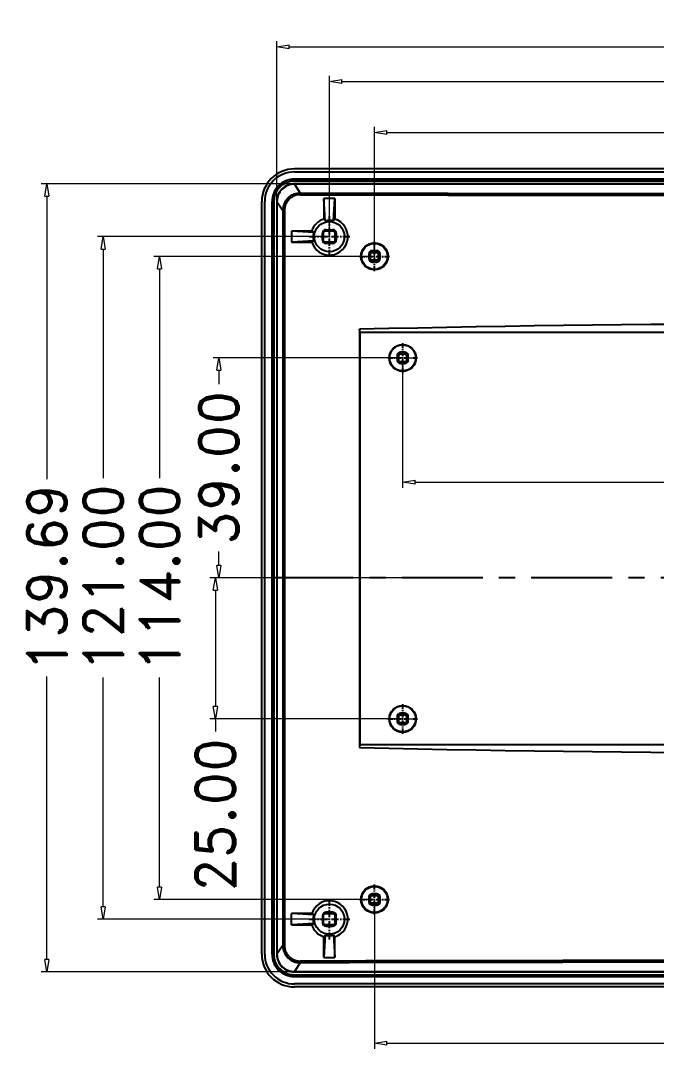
# Model space of a CAD drawing. Extents: x 3002 to 3805, y -1490 to -963.
# Drawn here: x 3545.5 to 3658.1, y -1148.6 to -962.8 of the extents above; entities that cross this region are included whole.
import ezdxf

# ---------------------------------------------------------------- set-up
doc = ezdxf.new("R2010")
doc.units = 0
doc.header["$LTSCALE"] = 30.734
doc.header["$PDMODE"] = 3
doc.header["$PDSIZE"] = 0.3125
doc.linetypes.add('CENTER', pattern=[0.6, 0.375, -0.075, 0.075, -0.075])
doc.layers.get('0').update_dxf_attribs({"linetype": 'CONTINUOUS'})
doc.layers.get('Defpoints').update_dxf_attribs({"linetype": 'CONTINUOUS'})
doc.layers.add('dim', color=3, linetype='CONTINUOUS', lineweight=9)
doc.styles.add('LongTou', font='romand.shx', dxfattribs={"bigfont": 'whgdtxt.shx'})
doc.dimstyles.new('YanXiu', dxfattribs={"dimtxt": 7, "dimasz": 2.2, "dimexe": 1, "dimexo": 0, "dimgap": 0.66, "dimtad": 0, "dimzin": 1, "dimdsep": 46, "dimtxsty": 'LongTou', "dimblk": 'CLOSEDBLANK', "dimcen": 0, "dimclrd": 3, "dimclre": 3, "dimclrt": 7, "dimazin": 0, "dimtfac": 1, "dimtofl": 0, "dimtmove": 0, "dimatfit": 3, "dimldrblk": 'CLOSEDBLANK', "dimfxl": 1, "dimlwd": 5, "dimlwe": 5, "dimarcsym": 0})

# ---------------------------------------------------------------- blocks, each defined once
blk = doc.blocks.new('_ClosedBlank')
at = {"color": 0, "linetype": 'ByBlock', "lineweight": -2}
for p, q in [((-1, 0.167), (0, 0)), ((-1, 0.167), (-1, -0.167)), ((0, 0), (-1, -0.167))]:
    blk.add_line(p, q, dxfattribs=at)
blk = doc.blocks.new('*D29')
at = {"layer": 'Defpoints', "color": 0}
for p in [(3600.18, -973.54), (3600.18, -1001.04), (3776.18, -1001.04)]:
    blk.add_point(p, dxfattribs=at)
at = {"layer": 'dim', "color": 3, "lineweight": 5}
for p, q in [((3600.18, -1001.04), (3600.18, -972.54)), ((3776.18, -1001.04), (3776.18, -972.54)), ((3602.38, -973.54), (3670.52, -973.54)), ((3773.98, -973.54), (3705.84, -973.54))]:
    blk.add_line(p, q, dxfattribs=at)
at = {"layer": 'dim', "color": 3, "lineweight": 5, "xscale": 2.2, "yscale": 2.2, "zscale": 2.2, "rotation": 180}
blk.add_blockref('_ClosedBlank', (3600.18, -973.54), dxfattribs=at)
at = {"layer": 'dim', "color": 3, "lineweight": 5, "xscale": 2.2, "yscale": 2.2, "zscale": 2.2}
blk.add_blockref('_ClosedBlank', (3776.18, -973.54), dxfattribs=at)
at = {"layer": 'dim', "color": 7, "insert": (3688.18, -973.54), "char_height": 7, "attachment_point": 5, "style": 'LongTou'}
blk.add_mtext('176.00', dxfattribs=at)
blk = doc.blocks.new('*D28')
at = {"layer": 'Defpoints', "color": 0}
for p in [(3600.18, -1001.04), (3560.05, -1122.04), (3600.18, -1122.04)]:
    blk.add_point(p, dxfattribs=at)
at = {"layer": 'dim', "color": 3, "lineweight": 5}
for p, q in [((3600.18, -1001.04), (3559.05, -1001.04)), ((3560.05, -1003.24), (3560.05, -1043.88)), ((3560.05, -1119.84), (3560.05, -1079.2)), ((3600.18, -1122.04), (3559.05, -1122.04))]:
    blk.add_line(p, q, dxfattribs=at)
at = {"layer": 'dim', "color": 3, "lineweight": 5, "xscale": 2.2, "yscale": 2.2, "zscale": 2.2}
for p, rotation in [((3560.05, -1001.04), 90), ((3560.05, -1122.04), 270)]:
    blk.add_blockref('_ClosedBlank', p, dxfattribs=dict(at, rotation=rotation))
at = {"layer": 'dim', "color": 7, "insert": (3560.05, -1061.54), "char_height": 7, "attachment_point": 5, "rotation": 90, "style": 'LongTou'}
blk.add_mtext('121.00', dxfattribs=at)
blk = doc.blocks.new('*D26')
at = {"layer": 'Defpoints', "color": 0}
for p in [(3613.18, -1022.54), (3763.18, -1022.54), (3613.18, -1044.58)]:
    blk.add_point(p, dxfattribs=at)
at = {"layer": 'dim', "color": 3, "lineweight": 5}
for p, q in [((3613.18, -1022.54), (3613.18, -1045.58)), ((3763.18, -1022.54), (3763.18, -1045.58)), ((3615.38, -1044.58), (3670.52, -1044.58)), ((3760.98, -1044.58), (3705.84, -1044.58))]:
    blk.add_line(p, q, dxfattribs=at)
at = {"layer": 'dim', "color": 3, "lineweight": 5, "xscale": 2.2, "yscale": 2.2, "zscale": 2.2, "rotation": 180}
blk.add_blockref('_ClosedBlank', (3613.18, -1044.58), dxfattribs=at)
at = {"layer": 'dim', "color": 3, "lineweight": 5, "xscale": 2.2, "yscale": 2.2, "zscale": 2.2}
blk.add_blockref('_ClosedBlank', (3763.18, -1044.58), dxfattribs=at)
at = {"layer": 'dim', "color": 7, "insert": (3688.18, -1044.58), "char_height": 7, "attachment_point": 5, "style": 'LongTou'}
blk.add_mtext('150.00', dxfattribs=at)
blk = doc.blocks.new('*D25')
at = {"layer": 'Defpoints', "color": 0}
for p in [(3579.96, -1061.54), (3613.18, -1061.54), (3613.18, -1086.54)]:
    blk.add_point(p, dxfattribs=at)
at = {"layer": 'dim', "color": 3, "lineweight": 5}
for p, q in [((3613.18, -1061.54), (3578.96, -1061.54)), ((3579.96, -1063.74), (3579.96, -1084.34)), ((3613.18, -1086.54), (3578.96, -1086.54)), ((3579.96, -1086.54), (3579.96, -1088.74))]:
    blk.add_line(p, q, dxfattribs=at)
at = {"layer": 'dim', "color": 3, "lineweight": 5, "xscale": 2.2, "yscale": 2.2, "zscale": 2.2}
for p, rotation in [((3579.96, -1061.54), 90), ((3579.96, -1086.54), 270)]:
    blk.add_blockref('_ClosedBlank', p, dxfattribs=dict(at, rotation=rotation))
at = {"layer": 'dim', "color": 7, "insert": (3579.96, -1103.57), "char_height": 7, "attachment_point": 5, "rotation": 90, "style": 'LongTou'}
blk.add_mtext('25.00', dxfattribs=at)
blk = doc.blocks.new('*D24')
at = {"layer": 'Defpoints', "color": 0}
for p in [(3608.19, -1004.54), (3570.05, -1118.54), (3608.18, -1118.54)]:
    blk.add_point(p, dxfattribs=at)
at = {"layer": 'dim', "color": 3, "lineweight": 5}
for p, q in [((3608.19, -1004.54), (3569.05, -1004.54)), ((3570.05, -1006.74), (3570.05, -1043.88)), ((3570.05, -1116.34), (3570.05, -1079.2)), ((3608.18, -1118.54), (3569.05, -1118.54))]:
    blk.add_line(p, q, dxfattribs=at)
at = {"layer": 'dim', "color": 3, "lineweight": 5, "xscale": 2.2, "yscale": 2.2, "zscale": 2.2}
for p, rotation in [((3570.05, -1004.54), 90), ((3570.05, -1118.54), 270)]:
    blk.add_blockref('_ClosedBlank', p, dxfattribs=dict(at, rotation=rotation))
at = {"layer": 'dim', "color": 7, "insert": (3570.05, -1061.54), "char_height": 7, "attachment_point": 5, "rotation": 90, "style": 'LongTou'}
blk.add_mtext('114.00', dxfattribs=at)
blk = doc.blocks.new('*D23')
at = {"layer": 'Defpoints', "color": 0}
for p in [(3785.53, -967.41), (3590.84, -994.84), (3785.53, -994.84)]:
    blk.add_point(p, dxfattribs=at)
at = {"layer": 'dim', "color": 3, "lineweight": 5}
for p, q in [((3590.84, -994.84), (3590.84, -966.41)), ((3593.04, -967.41), (3670.52, -967.41)), ((3783.33, -967.41), (3705.84, -967.41)), ((3785.53, -994.84), (3785.53, -966.41))]:
    blk.add_line(p, q, dxfattribs=at)
at = {"layer": 'dim', "color": 3, "lineweight": 5, "xscale": 2.2, "yscale": 2.2, "zscale": 2.2, "rotation": 180}
blk.add_blockref('_ClosedBlank', (3590.84, -967.41), dxfattribs=at)
at = {"layer": 'dim', "color": 3, "lineweight": 5, "xscale": 2.2, "yscale": 2.2, "zscale": 2.2}
blk.add_blockref('_ClosedBlank', (3785.53, -967.41), dxfattribs=at)
at = {"layer": 'dim', "color": 7, "insert": (3688.18, -967.41), "char_height": 7, "attachment_point": 5, "style": 'LongTou'}
blk.add_mtext('194.70', dxfattribs=at)
blk = doc.blocks.new('*D20')
at = {"layer": 'Defpoints', "color": 0}
for p in [(3593.98, -991.69), (3550.06, -1131.39), (3594.94, -1131.39)]:
    blk.add_point(p, dxfattribs=at)
at = {"layer": 'dim', "color": 3, "lineweight": 5}
for p, q in [((3593.98, -991.69), (3549.06, -991.69)), ((3550.06, -993.89), (3550.06, -1044.05)), ((3550.06, -1129.19), (3550.06, -1079.04)), ((3594.94, -1131.39), (3549.06, -1131.39))]:
    blk.add_line(p, q, dxfattribs=at)
at = {"layer": 'dim', "color": 3, "lineweight": 5, "xscale": 2.2, "yscale": 2.2, "zscale": 2.2}
for p, rotation in [((3550.06, -991.69), 90), ((3550.06, -1131.39), 270)]:
    blk.add_blockref('_ClosedBlank', p, dxfattribs=dict(at, rotation=rotation))
at = {"layer": 'dim', "color": 7, "insert": (3550.06, -1061.54), "char_height": 7, "attachment_point": 5, "rotation": 90, "style": 'LongTou'}
blk.add_mtext('139.69', dxfattribs=at)
blk = doc.blocks.new('*D18')
at = {"layer": 'Defpoints', "color": 0}
for p in [(3608.19, -1118.54), (3768.18, -1118.54), (3768.18, -1144.01)]:
    blk.add_point(p, dxfattribs=at)
at = {"layer": 'dim', "color": 3, "lineweight": 5}
for p, q in [((3608.19, -1118.54), (3608.19, -1145.01)), ((3768.18, -1118.54), (3768.18, -1145.01)), ((3610.39, -1144.01), (3670.52, -1144.01)), ((3765.98, -1144.01), (3705.84, -1144.01))]:
    blk.add_line(p, q, dxfattribs=at)
at = {"layer": 'dim', "color": 3, "lineweight": 5, "xscale": 2.2, "yscale": 2.2, "zscale": 2.2, "rotation": 180}
blk.add_blockref('_ClosedBlank', (3608.19, -1144.01), dxfattribs=at)
at = {"layer": 'dim', "color": 3, "lineweight": 5, "xscale": 2.2, "yscale": 2.2, "zscale": 2.2}
blk.add_blockref('_ClosedBlank', (3768.18, -1144.01), dxfattribs=at)
at = {"layer": 'dim', "color": 7, "insert": (3688.18, -1144.01), "char_height": 7, "attachment_point": 5, "style": 'LongTou'}
blk.add_mtext('160.00', dxfattribs=at)
blk = doc.blocks.new('*D17')
at = {"layer": 'Defpoints', "color": 0}
for p in [(3768.18, -982.57), (3608.18, -1004.54), (3768.18, -1004.54)]:
    blk.add_point(p, dxfattribs=at)
at = {"layer": 'dim', "color": 3, "lineweight": 5}
for p, q in [((3608.18, -1004.54), (3608.18, -981.57)), ((3610.38, -982.57), (3670.52, -982.57)), ((3765.98, -982.57), (3705.84, -982.57)), ((3768.18, -1004.54), (3768.18, -981.57))]:
    blk.add_line(p, q, dxfattribs=at)
at = {"layer": 'dim', "color": 3, "lineweight": 5, "xscale": 2.2, "yscale": 2.2, "zscale": 2.2, "rotation": 180}
blk.add_blockref('_ClosedBlank', (3608.18, -982.57), dxfattribs=at)
at = {"layer": 'dim', "color": 3, "lineweight": 5, "xscale": 2.2, "yscale": 2.2, "zscale": 2.2}
blk.add_blockref('_ClosedBlank', (3768.18, -982.57), dxfattribs=at)
at = {"layer": 'dim', "color": 7, "insert": (3688.18, -982.57), "char_height": 7, "attachment_point": 5, "style": 'LongTou'}
blk.add_mtext('160.00', dxfattribs=at)
blk = doc.blocks.new('*D16')
at = {"layer": 'Defpoints', "color": 0}
for p in [(3580.56, -1022.54), (3613.18, -1022.54), (3614.74, -1061.54)]:
    blk.add_point(p, dxfattribs=at)
at = {"layer": 'dim', "color": 3, "lineweight": 5}
for p, q in [((3613.18, -1022.54), (3579.56, -1022.54)), ((3580.56, -1024.74), (3580.56, -1027.22)), ((3580.56, -1059.34), (3580.56, -1056.87)), ((3614.74, -1061.54), (3579.56, -1061.54))]:
    blk.add_line(p, q, dxfattribs=at)
at = {"layer": 'dim', "color": 3, "lineweight": 5, "xscale": 2.2, "yscale": 2.2, "zscale": 2.2}
for p, rotation in [((3580.56, -1022.54), 90), ((3580.56, -1061.54), 270)]:
    blk.add_blockref('_ClosedBlank', p, dxfattribs=dict(at, rotation=rotation))
at = {"layer": 'dim', "color": 7, "insert": (3580.56, -1042.04), "char_height": 7, "attachment_point": 5, "rotation": 90, "style": 'LongTou'}
blk.add_mtext('39.00', dxfattribs=at)

msp = doc.modelspace()

# ---------------------------------------------------------------- linework, layer by layer
at = {"color": 7, "linetype": 'Continuous'}
for p, q in [((3782.391, -989.042), (3593.977, -989.042)), ((3593.982, -989.545), (3593.982, -989.566)), ((3593.982, -989.566), (3782.386, -989.566)), ((3593.982, -991.196), (3593.982, -990.866)), ((3593.982, -990.866), (3782.386, -990.866)), ((3782.386, -990.886), (3593.982, -990.886)), ((3782.386, -991.196), (3593.982, -991.196)), ((3593.982, -991.745), (3593.982, -991.695)), ((3782.386, -991.695), (3593.982, -991.695)), ((3593.982, -991.745), (3595.027, -993.313)), ((3782.386, -991.745), (3593.982, -991.745)), ((3588.184, -1128.245), (3588.184, -994.839)), ((3588.686, -994.844), (3588.707, -994.844)), ((3588.707, -1128.241), (3588.707, -994.844)), ((3590.007, -1128.241), (3590.007, -994.844)), ((3590.007, -994.844), (3590.336, -994.844)), ((3590.026, -994.844), (3590.026, -1128.241)), ((3590.336, -994.844), (3590.336, -1128.241)), ((3590.835, -994.844), (3590.835, -1128.241)), ((3590.886, -994.844), (3590.835, -994.844)), ((3590.886, -994.844), (3591.926, -996.405)), ((3599.434, -998.265), (3599.197, -994.278)), ((3599.197, -994.278), (3599.197, -997.923)), ((3600.934, -998.265), (3601.172, -994.263)), ((3601.172, -994.263), (3601.172, -997.922)), ((3591.926, -996.405), (3591.926, -1126.68)), ((3591.926, -996.405), (3592.212, -996.405)), ((3592.212, -996.405), (3592.212, -1126.68)), ((3593.465, -1000.058), (3593.465, -1002.026)), ((3597.406, -1000.292), (3593.465, -1000.058)), ((3598.959, -1001.667), (3598.959, -1000.417)), ((3598.959, -1000.417), (3599.145, -1000.417)), ((3599.145, -1001.667), (3599.145, -1000.417)), ((3599.534, -1000.029), (3599.95, -1000.029)), ((3599.559, -999.817), (3600.809, -999.817)), ((3599.95, -1000.029), (3600.367, -1000.029)), ((3600.367, -1000.029), (3600.784, -1000.029)), ((3601.409, -1000.417), (3601.172, -1000.418)), ((3601.172, -1000.418), (3601.172, -1001.667)), ((3601.409, -1000.417), (3601.409, -1001.667)), ((3597.406, -1001.792), (3593.465, -1002.026)), ((3598.959, -1001.667), (3599.145, -1001.667)), ((3599.95, -1002.055), (3599.533, -1002.055)), ((3600.809, -1002.267), (3599.559, -1002.267)), ((3600.367, -1002.055), (3599.95, -1002.055)), ((3600.784, -1002.055), (3600.367, -1002.055)), ((3601.409, -1001.667), (3601.172, -1001.667)), ((3607.184, -1004.142), (3607.184, -1004.942)), ((3607.184, -1004.142), (3607.477, -1004.142)), ((3607.184, -1004.942), (3607.477, -1004.942)), ((3607.288, -1004.942), (3607.288, -1004.142)), ((3607.477, -1004.942), (3607.477, -1004.142)), ((3607.761, -1003.859), (3608.561, -1003.859)), ((3607.784, -1003.542), (3607.784, -1003.647)), ((3608.584, -1003.542), (3607.784, -1003.542)), ((3607.784, -1003.647), (3608.584, -1003.647)), ((3608.584, -1003.542), (3608.584, -1003.647)), ((3608.844, -1004.142), (3608.844, -1004.942)), ((3609.184, -1004.142), (3608.844, -1004.142)), ((3609.184, -1004.942), (3608.844, -1004.942)), ((3609.079, -1004.142), (3609.079, -1004.942)), ((3609.184, -1004.942), (3609.184, -1004.142)), ((3608.561, -1005.225), (3607.761, -1005.226)), ((3608.584, -1005.437), (3607.784, -1005.438)), ((3607.784, -1005.542), (3607.784, -1005.438)), ((3607.784, -1005.542), (3608.584, -1005.542)), ((3608.584, -1005.542), (3608.584, -1005.437)), ((3605.545, -1017.466), (3605.545, -1091.618)), ((3605.577, -1017.983), (3605.545, -1017.466)), ((3605.577, -1017.983), (3605.577, -1091.101)), ((3605.577, -1017.983), (3770.791, -1017.983)), ((3612.784, -1021.542), (3612.784, -1021.842)), ((3613.584, -1021.542), (3612.784, -1021.542)), ((3612.784, -1021.63), (3613.584, -1021.63)), ((3613.584, -1021.542), (3613.584, -1021.842)), ((3612.184, -1022.142), (3612.184, -1022.942)), ((3612.184, -1022.142), (3612.483, -1022.142)), ((3612.184, -1022.942), (3612.483, -1022.942)), ((3612.271, -1022.942), (3612.271, -1022.142)), ((3612.483, -1022.942), (3612.483, -1022.142)), ((3612.784, -1021.842), (3613.584, -1021.842)), ((3612.784, -1023.542), (3612.784, -1023.243)), ((3613.584, -1023.243), (3612.784, -1023.243)), ((3613.584, -1023.455), (3612.784, -1023.455)), ((3612.784, -1023.542), (3613.584, -1023.542)), ((3613.584, -1023.542), (3613.584, -1023.243)), ((3613.885, -1022.142), (3613.885, -1022.942)), ((3614.184, -1022.142), (3613.885, -1022.142)), ((3614.184, -1022.942), (3613.885, -1022.942)), ((3614.097, -1022.142), (3614.097, -1022.942)), ((3614.184, -1022.942), (3614.184, -1022.142)), ((3612.184, -1086.142), (3612.184, -1086.942)), ((3612.184, -1086.142), (3612.483, -1086.142)), ((3612.271, -1086.942), (3612.271, -1086.142)), ((3612.483, -1086.942), (3612.483, -1086.142)), ((3612.784, -1085.542), (3612.784, -1085.842)), ((3613.584, -1085.542), (3612.784, -1085.542)), ((3612.784, -1085.63), (3613.584, -1085.63)), ((3612.784, -1085.842), (3613.584, -1085.842)), ((3613.584, -1085.542), (3613.584, -1085.842)), ((3613.885, -1086.142), (3613.885, -1086.942)), ((3614.184, -1086.142), (3613.885, -1086.142)), ((3614.097, -1086.142), (3614.097, -1086.942)), ((3614.184, -1086.942), (3614.184, -1086.142)), ((3612.184, -1086.942), (3612.483, -1086.942)), ((3612.784, -1087.542), (3612.784, -1087.243)), ((3613.584, -1087.243), (3612.784, -1087.243)), ((3613.584, -1087.455), (3612.784, -1087.455)), ((3612.784, -1087.542), (3613.584, -1087.542)), ((3613.584, -1087.542), (3613.584, -1087.243)), ((3614.184, -1086.942), (3613.885, -1086.942)), ((3605.577, -1091.101), (3605.545, -1091.618)), ((3605.577, -1091.101), (3770.791, -1091.101)), ((3607.184, -1118.142), (3607.184, -1118.942)), ((3607.184, -1118.142), (3607.477, -1118.142)), ((3607.288, -1118.942), (3607.288, -1118.142)), ((3607.477, -1118.942), (3607.477, -1118.142)), ((3607.761, -1117.859), (3608.561, -1117.859)), ((3607.784, -1117.542), (3607.784, -1117.647)), ((3608.584, -1117.542), (3607.784, -1117.542)), ((3607.784, -1117.647), (3608.584, -1117.647)), ((3608.584, -1117.542), (3608.584, -1117.647)), ((3608.844, -1118.142), (3608.844, -1118.942)), ((3609.184, -1118.142), (3608.844, -1118.142)), ((3609.079, -1118.142), (3609.079, -1118.942)), ((3609.184, -1118.942), (3609.184, -1118.142)), ((3607.184, -1118.942), (3607.477, -1118.942)), ((3608.561, -1119.225), (3607.76, -1119.226)), ((3608.584, -1119.437), (3607.784, -1119.438)), ((3607.784, -1119.542), (3607.784, -1119.438)), ((3607.784, -1119.542), (3608.584, -1119.542)), ((3608.584, -1119.542), (3608.584, -1119.437)), ((3609.184, -1118.942), (3608.844, -1118.942)), ((3593.465, -1123.026), (3593.465, -1121.058)), ((3597.406, -1121.292), (3593.465, -1121.058)), ((3598.959, -1121.417), (3598.959, -1122.667)), ((3598.959, -1121.417), (3599.145, -1121.417)), ((3599.145, -1122.667), (3599.145, -1121.417)), ((3599.534, -1121.029), (3599.95, -1121.029)), ((3600.809, -1120.817), (3599.559, -1120.817)), ((3599.95, -1121.029), (3600.367, -1121.029)), ((3600.367, -1121.029), (3600.784, -1121.029)), ((3601.409, -1121.417), (3601.172, -1121.418)), ((3601.172, -1121.418), (3601.172, -1122.667)), ((3601.409, -1122.667), (3601.409, -1121.417)), ((3597.406, -1122.792), (3593.465, -1123.026)), ((3598.959, -1122.667), (3599.145, -1122.667)), ((3599.95, -1123.055), (3599.533, -1123.055)), ((3599.559, -1123.267), (3600.809, -1123.267)), ((3600.367, -1123.055), (3599.95, -1123.055)), ((3600.784, -1123.055), (3600.367, -1123.055)), ((3601.409, -1122.667), (3601.172, -1122.667)), ((3599.434, -1124.82), (3599.197, -1128.807)), ((3599.197, -1128.807), (3599.197, -1125.162)), ((3600.934, -1124.82), (3601.172, -1128.821)), ((3601.172, -1128.821), (3601.172, -1125.163)), ((3591.926, -1126.68), (3590.886, -1128.241)), ((3591.926, -1126.68), (3592.212, -1126.68)), ((3588.686, -1128.241), (3588.707, -1128.241)), ((3590.007, -1128.241), (3590.336, -1128.241)), ((3590.886, -1128.241), (3590.835, -1128.241)), ((3595.027, -1129.771), (3593.982, -1131.339)), ((3593.982, -1131.339), (3593.982, -1131.39)), ((3593.982, -1131.339), (3782.386, -1131.339)), ((3593.982, -1131.39), (3782.386, -1131.39)), ((3593.982, -1132.218), (3593.982, -1131.888)), ((3593.982, -1131.888), (3782.386, -1131.888)), ((3593.982, -1132.199), (3782.386, -1132.199)), ((3782.386, -1132.218), (3593.982, -1132.218)), ((3782.391, -1134.043), (3593.977, -1134.043)), ((3593.982, -1133.539), (3593.982, -1133.518)), ((3782.386, -1133.518), (3593.982, -1133.518))]:
    msp.add_line(p, q, dxfattribs=at)
at = {"color": 1, "linetype": 'CENTER', "ltscale": 0.108178}
for p, q in [((3600.186, -1004.642), (3600.186, -997.443)), ((3596.587, -1001.042), (3603.786, -1001.042)), ((3600.186, -1125.642), (3600.186, -1118.443)), ((3596.587, -1122.042), (3603.786, -1122.042))]:
    msp.add_line(p, q, dxfattribs=at)
at = {"color": 1, "linetype": 'CENTER', "ltscale": 0.079494}
for p, q in [((3608.186, -1007.187), (3608.186, -1001.897)), ((3605.54, -1004.542), (3610.831, -1004.542)), ((3608.186, -1121.187), (3608.186, -1115.897)), ((3605.54, -1118.542), (3610.831, -1118.542))]:
    msp.add_line(p, q, dxfattribs=at)
at = {"color": 1, "linetype": 'CENTER', "ltscale": 0.078918}
for p, q in [((3613.184, -1025.168), (3613.184, -1019.916)), ((3610.558, -1022.542), (3615.81, -1022.542)), ((3613.184, -1089.168), (3613.184, -1083.916)), ((3610.558, -1086.542), (3615.81, -1086.542))]:
    msp.add_line(p, q, dxfattribs=at)
at = {"color": 1, "linetype": 'CENTER', "ltscale": 1.245713}
msp.add_line((3788.184, -1061.542), (3588.184, -1061.542), dxfattribs=at)
at = {"color": 7, "linetype": 'Continuous'}
for centre, radius in [((3600.184, -1001.042), 2.675), ((3608.186, -1004.542), 2.405), ((3608.184, -1004.542), 2.3), ((3613.184, -1022.542), 2.387), ((3613.184, -1022.542), 2.3), ((3613.184, -1086.542), 2.387), ((3613.184, -1086.542), 2.3), ((3608.186, -1118.542), 2.405), ((3608.184, -1118.542), 2.3), ((3600.184, -1122.042), 2.675)]:
    msp.add_circle(centre, radius, dxfattribs=at)
for centre, radius, start, end in [((3593.982, -994.842), 5.276, 90.00492, 180.02323), ((3593.982, -994.842), 3.976, 90.00654, 180.03082), ((3593.982, -994.842), 3.956, 90.00654, 180.03097), ((3593.982, -994.842), 3.147, 90.00269, 180.04519), ((3593.982, -994.842), 3.096, 90.00187, 180.04724), ((3595.017, -996.405), 3.091, 89.82002, 180.00296), ((3688.184, 38436.222), 39429.945, 269.8646128, 270.1353872), ((3688.184, 38425.079), 39418.502, 269.8645932, 270.1354068), ((3600.186, -1001.042), 3.272, 197.53191, 72.47746), ((3600.186, -1001.042), 3.272, 107.59568, 162.4679), ((3557.094, -1027.346), 51.365, 34.48259, 34.94637), ((3644.797, -1028.401), 53.218, 145.06007, 145.50936), ((3627.503, -956.486), 53.149, 235.06321, 235.5096), ((3599.559, -1000.417), 0.6, 90, 180), ((3599.525, -1000.4), 0.369, 111.37924, 119.5608), ((3613.622, -999.963), 14.088, 179.93719, 180.27028), ((3600.809, -1000.417), 0.6, 0, 90), ((3626.471, -1044.109), 51.337, 124.48252, 124.94466), ((3599.559, -1001.667), 0.6, 180, 270), ((3600.809, -1001.667), 0.6, 270, 0), ((3600.78, -1001.662), 0.394, 317.44756, 329.36548), ((3607.784, -1004.142), 0.6, 90, 180), ((3607.784, -1004.942), 0.6, 180, 270), ((3608.584, -1004.142), 0.6, 0, 90), ((3608.584, -1004.942), 0.6, 270, 0), ((3612.784, -1022.142), 0.6, 90, 180), ((3612.784, -1022.142), 0.513, 90, 180), ((3613.584, -1022.142), 0.6, 0, 90), ((3613.584, -1022.142), 0.513, 0, 90), ((3612.784, -1022.942), 0.6, 180, 270), ((3612.784, -1022.942), 0.513, 180, 270), ((3613.584, -1022.942), 0.6, 270, 0), ((3613.584, -1022.942), 0.513, 270, 0), ((3612.784, -1086.142), 0.6, 90, 180), ((3612.784, -1086.142), 0.513, 90, 180), ((3613.584, -1086.142), 0.6, 0, 90), ((3613.584, -1086.142), 0.513, 0, 90), ((3612.784, -1086.942), 0.6, 180, 270), ((3612.784, -1086.942), 0.513, 180, 270), ((3613.584, -1086.942), 0.6, 270, 0), ((3613.584, -1086.942), 0.513, 270, 0), ((3607.784, -1118.142), 0.6, 90, 180), ((3607.784, -1118.142), 0.496, 89.97928, 179.98153), ((3608.584, -1118.142), 0.6, 0, 90), ((3608.584, -1118.142), 0.495, 0.01838, 89.9432), ((3600.186, -1122.042), 3.272, 287.52254, 162.46809), ((3607.784, -1118.942), 0.6, 180, 270), ((3607.784, -1118.942), 0.496, 180.01834, 270.02056), ((3608.584, -1118.942), 0.6, 270, 0), ((3608.584, -1118.942), 0.495, 270.05666, 359.98149), ((3626.471, -1078.975), 51.337, 235.05534, 235.51748), ((3599.559, -1121.417), 0.6, 90, 180), ((3599.525, -1121.4), 0.369, 111.37924, 119.5608), ((3613.622, -1120.963), 14.088, 179.93719, 180.27028), ((3600.809, -1121.417), 0.6, 0, 90), ((3627.503, -1166.599), 53.149, 124.4904, 124.93679), ((3600.186, -1122.042), 3.272, 197.5321, 252.40432), ((3599.559, -1122.667), 0.6, 180, 270), ((3618.185, -1123.061), 18.652, 179.98109, 180.23261), ((3600.809, -1122.667), 0.6, 270, 0), ((3600.78, -1122.662), 0.394, 317.44756, 329.36548), ((3557.094, -1095.739), 51.365, 325.05363, 325.51741), ((3644.797, -1094.684), 53.218, 214.49064, 214.93993), ((3595.017, -1126.68), 3.091, 179.99704, 270.17998), ((3593.982, -1128.243), 5.276, 179.97677, 269.99507), ((3593.982, -1128.243), 3.976, 179.96918, 269.99346), ((3593.982, -1128.243), 3.956, 179.969, 269.99343), ((3593.982, -1128.243), 3.147, 179.95481, 269.99731), ((3593.982, -1128.243), 3.096, 179.95276, 269.99813), ((3688.184, -40559.307), 39429.945, 89.8646128, 90.1353872), ((3688.184, -40548.163), 39418.502, 89.8645932, 90.1354068)]:
    msp.add_arc(centre, radius, start, end, dxfattribs=at)
for centre, major_axis, ratio, start_param, end_param in [((3593.988, -994.85), (3.223, -4.836), 0.9980229, 2.5547375, 4.1237073), ((3688.184, -1358.461), (2067.3, 0), 0.176327, 1.6128986, 1.6138546), ((3600.184, -1000.782), (0, 2.628), 0.9950882, -0.290902, 0.290902), ((3688.184, -1021.685), (2067.3, 0), 0.0104724, 1.6148864, 1.6166303), ((3599.924, -1001.042), (2.628, 0), 0.9950882, 9.133876, 9.7156799), ((3688.184, -980.4), (2067.3, 0), 0.0104724, -1.6166303, -1.6148864), ((3688.184, -2210.069), (2067.3, 0), 0.5773503, 1.5308115, 1.6107812), ((3688.184, 100.984), (2067.3, 0), 0.5773503, -1.6107812, -1.5308115), ((3688.184, -1142.685), (2067.3, 0), 0.0104724, 1.6148864, 1.6166303), ((3599.924, -1122.042), (2.628, 0), 0.9950882, 2.8506907, 3.4324946), ((3688.184, -1101.4), (2067.3, 0), 0.0104724, -1.6166303, -1.6148864), ((3600.184, -1122.302), (0, 2.628), 0.9950882, -3.4324946, -2.8506907), ((3593.988, -1128.235), (-3.223, -4.836), 0.9980229, -0.9821146, 0.5868552), ((3688.184, -764.624), (2067.3, 0), 0.176327, -1.6138546, -1.6128986)]:
    msp.add_ellipse(centre, major_axis=major_axis, ratio=ratio, start_param=start_param, end_param=end_param, dxfattribs=at)
for points, start_tangent, end_tangent in [([(3593.982, -991.196), (3593.057, -991.315), (3592.174, -991.676), (3591.405, -992.263), (3590.818, -993.031), (3590.456, -993.917), (3590.336, -994.844)], (-0.9999978, 0.0021165), (0.0005291, -0.9999999)), ([(3595.013, -993.613), (3594.29, -993.706), (3593.613, -993.984), (3593.031, -994.428), (3592.586, -995.008), (3592.306, -995.683), (3592.212, -996.405)], (-0.9999977, 0.0021355), (-0.0002189, -1)), ([(3595.027, -993.313), (3595.022, -993.34), (3595.017, -993.406), (3595.014, -993.502), (3595.013, -993.613)], (-0.653501, -0.7569257), (-0.0023607, -0.9999972)), ([(3599.145, -1000.417), (3599.176, -1000.264), (3599.198, -1000.221)], (0.0002274, 1), (0.5095952, 0.8604143)), ([(3599.198, -1000.221), (3599.259, -1000.142), (3599.343, -1000.079)], (0.5095952, 0.8604143), (0.8702554, 0.4926008)), ([(3599.391, -1000.056), (3599.534, -1000.029)], (0.9311993, 0.3645106), (0.9999998, -0.0005976)), ([(3600.784, -1000.029), (3600.937, -1000.06), (3600.98, -1000.082)], (0.9999999, -0.0005262), (0.8606051, -0.5092729)), ([(3600.98, -1000.082), (3601.058, -1000.143), (3601.122, -1000.226)], (0.8606051, -0.5092729), (0.4968007, -0.8678647)), ([(3601.122, -1000.226), (3601.141, -1000.265), (3601.172, -1000.418)], (0.4968007, -0.8678647), (-0.0001383, -1)), ([(3599.194, -1001.857), (3599.176, -1001.82), (3599.145, -1001.667)], (-0.4930758, 0.8699864), (0.0001273, 1)), ([(3599.533, -1002.055), (3599.38, -1002.024), (3599.259, -1001.942), (3599.194, -1001.857)], (-0.9999998, 0.0005587), (-0.4930758, 0.8699864)), ([(3599.543, -1002.263), (3599.54, -1002.256), (3599.536, -1002.241), (3599.534, -1002.178), (3599.533, -1002.055)], (-0.6880493, 0.725664), (0, 1)), ([(3600.975, -1002.005), (3600.937, -1002.024), (3600.784, -1002.055)], (-0.8678064, -0.4969025), (-0.9999998, 0.0005631)), ([(3601.07, -1001.929), (3601.058, -1001.942), (3600.975, -1002.005)], (-0.675563, -0.7373023), (-0.8678064, -0.4969025)), ([(3601.172, -1001.667), (3601.141, -1001.82), (3601.119, -1001.863)], (-0.0002545, -1), (-0.508584, -0.8610124)), ([(3607.288, -1004.142), (3607.324, -1003.962), (3607.433, -1003.792), (3607.604, -1003.683), (3607.784, -1003.647)], (0, 1), (0.9999998, -0.0006794)), ([(3607.784, -1005.438), (3607.604, -1005.402), (3607.434, -1005.293), (3607.325, -1005.122), (3607.288, -1004.942)], (-0.9999998, -0.0006794), (0, 1)), ([(3607.477, -1004.142), (3607.499, -1004.029), (3607.56, -1003.942), (3607.648, -1003.882), (3607.761, -1003.859)], (0, 1), (0.9999999, -0.00034)), ([(3607.761, -1005.226), (3607.648, -1005.203), (3607.56, -1005.143), (3607.499, -1005.055), (3607.477, -1004.942)], (-0.9999999, -0.0003393), (0.0000029, 1)), ([(3607.784, -1003.647), (3607.78, -1003.655), (3607.772, -1003.677), (3607.764, -1003.738), (3607.761, -1003.859)], (0, -1), (-0.0006737, -0.9999998)), ([(3608.584, -1003.647), (3608.58, -1003.655), (3608.572, -1003.678), (3608.564, -1003.738), (3608.561, -1003.859)], (0, -1), (-0.0006677, -0.9999998)), ([(3608.561, -1003.859), (3608.673, -1003.882), (3608.761, -1003.942), (3608.821, -1004.03), (3608.844, -1004.142)], (0.9999999, -0.0003365), (0, -1)), ([(3608.844, -1004.942), (3608.821, -1005.055), (3608.761, -1005.142), (3608.673, -1005.203), (3608.561, -1005.225)], (-0.0000003, -1), (-0.9999999, -0.0003359)), ([(3608.584, -1003.647), (3608.764, -1003.684), (3608.934, -1003.792), (3609.042, -1003.963), (3609.079, -1004.142)], (0.9999998, -0.0006726), (0, -1)), ([(3609.079, -1004.942), (3609.042, -1005.122), (3608.934, -1005.292), (3608.764, -1005.401), (3608.584, -1005.437)], (0, -1), (-0.9999998, -0.0006726)), ([(3607.784, -1005.438), (3607.78, -1005.43), (3607.772, -1005.407), (3607.764, -1005.347), (3607.761, -1005.226)], (0, 1), (-0.000679, 0.9999998)), ([(3608.584, -1005.437), (3608.58, -1005.43), (3608.572, -1005.407), (3608.564, -1005.346), (3608.561, -1005.225)], (0, 1), (-0.0006743, 0.9999998)), ([(3612.483, -1022.142), (3612.575, -1021.933), (3612.784, -1021.842)], (0, 1), (1, 0)), ([(3612.784, -1023.243), (3612.575, -1023.151), (3612.483, -1022.942)], (-1, 0), (0, 1)), ([(3613.584, -1021.842), (3613.793, -1021.933), (3613.885, -1022.142)], (1, 0), (0, -1)), ([(3613.885, -1022.942), (3613.793, -1023.151), (3613.584, -1023.243)], (0, -1), (-1, 0)), ([(3612.483, -1086.142), (3612.575, -1085.933), (3612.784, -1085.842)], (0, 1), (1, 0)), ([(3613.584, -1085.842), (3613.793, -1085.933), (3613.885, -1086.142)], (1, 0), (0, -1)), ([(3612.784, -1087.243), (3612.575, -1087.151), (3612.483, -1086.942)], (-1, 0), (0, 1)), ([(3613.885, -1086.942), (3613.793, -1087.151), (3613.584, -1087.243)], (0, -1), (-1, 0)), ([(3607.477, -1118.142), (3607.498, -1118.028), (3607.561, -1117.942), (3607.646, -1117.88), (3607.761, -1117.859)], (-0.0000865, 1), (1, -0.0002265)), ([(3607.784, -1117.647), (3607.78, -1117.655), (3607.772, -1117.677), (3607.764, -1117.738), (3607.761, -1117.859)], (0.0000135, -1), (-0.0006781, -0.9999998)), ([(3608.584, -1117.647), (3608.58, -1117.655), (3608.572, -1117.678), (3608.565, -1117.738), (3608.561, -1117.859)], (0.0000007, -1), (0.0002934, -1)), ([(3608.561, -1117.859), (3608.675, -1117.88), (3608.76, -1117.943), (3608.823, -1118.028), (3608.844, -1118.142)], (1, -0.0002276), (0.0000772, -1)), ([(3607.76, -1119.226), (3607.646, -1119.205), (3607.561, -1119.142), (3607.498, -1119.057), (3607.477, -1118.942)], (-0.9999999, -0.0004518), (-0.0000872, 1)), ([(3607.784, -1119.438), (3607.78, -1119.43), (3607.772, -1119.407), (3607.764, -1119.347), (3607.76, -1119.226)], (-0.0000006, 1), (-0.0015572, 0.9999988)), ([(3608.844, -1118.942), (3608.823, -1119.056), (3608.76, -1119.141), (3608.675, -1119.205), (3608.561, -1119.225)], (0.0000768, -1), (-0.9999999, -0.0004457)), ([(3608.584, -1119.437), (3608.58, -1119.43), (3608.572, -1119.407), (3608.564, -1119.346), (3608.561, -1119.225)], (-0.0000135, 1), (-0.0006714, 0.9999998)), ([(3599.145, -1121.417), (3599.176, -1121.264), (3599.198, -1121.221)], (0.0002274, 1), (0.5095952, 0.8604143)), ([(3599.198, -1121.221), (3599.259, -1121.142), (3599.343, -1121.079)], (0.5095952, 0.8604143), (0.8702554, 0.4926008)), ([(3599.391, -1121.056), (3599.534, -1121.029)], (0.9311993, 0.3645106), (0.9999998, -0.0005976)), ([(3600.784, -1121.029), (3600.937, -1121.06), (3600.98, -1121.082)], (0.9999999, -0.0005262), (0.8606051, -0.5092729)), ([(3600.98, -1121.082), (3601.058, -1121.143), (3601.122, -1121.226)], (0.8606051, -0.5092729), (0.4968007, -0.8678647)), ([(3601.122, -1121.226), (3601.141, -1121.265), (3601.172, -1121.418)], (0.4968007, -0.8678647), (-0.0001383, -1)), ([(3599.194, -1122.857), (3599.176, -1122.82), (3599.145, -1122.667)], (-0.4930758, 0.8699864), (0.0001273, 1)), ([(3599.337, -1123.002), (3599.259, -1122.942), (3599.194, -1122.857)], (-0.8603824, 0.509649), (-0.4930758, 0.8699864)), ([(3599.533, -1123.055), (3599.38, -1123.024), (3599.337, -1123.002)], (-0.9999998, 0.0005587), (-0.8603824, 0.509649)), ([(3600.975, -1123.005), (3600.937, -1123.024), (3600.784, -1123.055)], (-0.8678064, -0.4969025), (-0.9999998, 0.0005631)), ([(3601.07, -1122.929), (3601.058, -1122.942), (3600.975, -1123.005)], (-0.675563, -0.7373023), (-0.8678064, -0.4969025)), ([(3601.172, -1122.667), (3601.141, -1122.82), (3601.119, -1122.863)], (-0.0002545, -1), (-0.508584, -0.8610124)), ([(3592.212, -1126.68), (3592.306, -1127.402), (3592.586, -1128.077), (3593.031, -1128.657), (3593.613, -1129.101), (3594.29, -1129.379), (3595.013, -1129.472)], (0.0002189, -1), (0.9999977, 0.0021355)), ([(3590.336, -1128.241), (3590.456, -1129.166), (3590.817, -1130.051), (3591.403, -1130.82), (3592.171, -1131.407), (3593.056, -1131.769), (3593.982, -1131.888)], (-0.0021354, -0.9999977), (0.9999999, 0.0005146)), ([(3595.027, -1129.771), (3595.022, -1129.744), (3595.017, -1129.678), (3595.014, -1129.583), (3595.013, -1129.472)], (-0.6533936, 0.7570184), (-0.0023606, 0.9999972))]:
    msp.add_spline(points, degree=3, dxfattribs=dict(at, start_tangent=start_tangent, end_tangent=end_tangent))

# ---------------------------------------------------------------- dimensions: what is measured, and where the dimension line sits
at = {"layer": 'dim'}
for base, p1, p2, picture, middle in [((3785.533, -967.408), (3590.835, -994.844), (3785.533, -994.844), '*D23', (3688.184, -967.408)), ((3600.184, -973.543), (3776.184, -1001.042), (3600.184, -1001.042), '*D29', (3688.184, -973.543)), ((3768.184, -982.575), (3608.184, -1004.542), (3768.184, -1004.542), '*D17', (3688.184, -982.575))]:
    dim = msp.add_linear_dim(base=base, p1=p1, p2=p2, dimstyle='YanXiu', dxfattribs=at)
    dim.commit()
    dim.dimension.update_dxf_attribs({"geometry": picture, "text_midpoint": middle, "dimtype": 160})
for base, p1, p2, picture, middle in [((3550.06071, -1131.38976), (3593.98187, -991.69483), (3594.93573, -1131.38976), '*D20', (3550.06071, -1061.54229)), ((3560.055, -1122.042), (3600.184, -1001.042), (3600.184, -1122.042), '*D28', (3560.055, -1061.542)), ((3579.959, -1061.542), (3613.184, -1086.542), (3613.184, -1061.542), '*D25', (3579.959, -1103.569))]:
    dim = msp.add_linear_dim(base=base, p1=p1, p2=p2, angle=90, dimstyle='YanXiu', dxfattribs=at)
    dim.commit()
    dim.dimension.update_dxf_attribs({"geometry": picture, "text_midpoint": middle, "dimtype": 160})
for base, p1, p2, picture, middle in [((3570.055, -1118.542), (3608.186, -1004.542), (3608.184, -1118.542), '*D24', (3570.055, -1061.542)), ((3580.562, -1022.542), (3614.743, -1061.542), (3613.184, -1022.542), '*D16', (3580.562, -1042.042))]:
    dim = msp.add_linear_dim(base=base, p1=p1, p2=p2, angle=90, dimstyle='YanXiu', dxfattribs=at)
    dim.commit()
    dim.dimension.update_dxf_attribs({"geometry": picture, "text_midpoint": middle})
for base, p1, p2, picture, middle in [((3613.184, -1044.575), (3763.184, -1022.542), (3613.184, -1022.542), '*D26', (3688.184, -1044.575)), ((3768.184, -1144.008), (3608.186, -1118.542), (3768.184, -1118.542), '*D18', (3688.185, -1144.008))]:
    dim = msp.add_linear_dim(base=base, p1=p1, p2=p2, dimstyle='YanXiu', dxfattribs=at)
    dim.commit()
    dim.dimension.update_dxf_attribs({"geometry": picture, "text_midpoint": middle})

doc.saveas('drawing.dxf')
